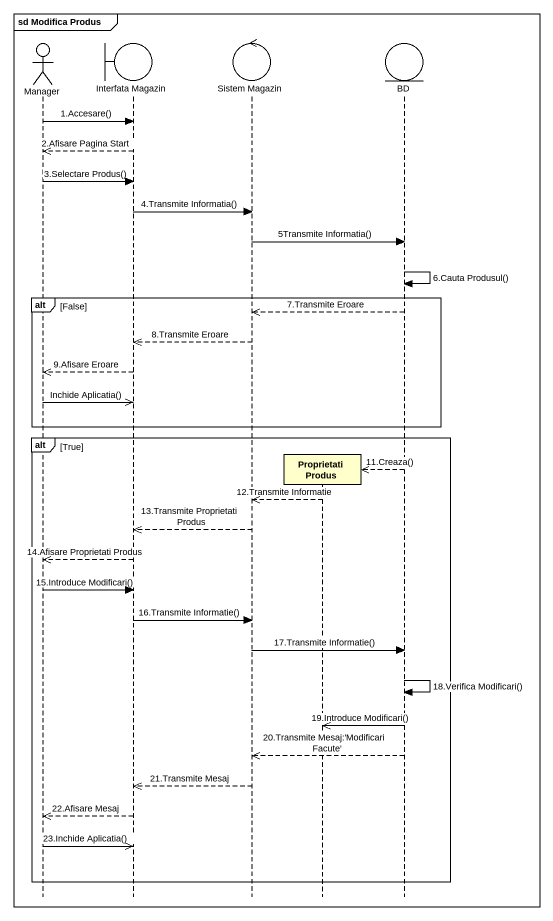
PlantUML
@startuml
mainframe sd Modifica Produs
hide footbox
actor Manager
boundary "Interfata Magazin" as Interfata_Magazin
control "Sistem Magazin" as Sistem_Magazin
participant "Proprietati Produs" as Proprietati_Produs
entity BD

Manager -> Interfata_Magazin : 1.Accesare()
Interfata_Magazin -->> Manager : 2.Afisare Pagina Start
Manager -> Interfata_Magazin : 3.Selectare Produs()
Interfata_Magazin -> Sistem_Magazin : 4.Transmite Informatia()
Sistem_Magazin -> BD : 5Transmite Informatia()
BD -> BD : 6.Cauta Produsul()
alt False
  BD -->> Sistem_Magazin : 7.Transmite Eroare
  Sistem_Magazin -->> Interfata_Magazin : 8.Transmite Eroare
  Interfata_Magazin -->> Manager : 9.Afisare Eroare
  Manager ->> Interfata_Magazin : Inchide Aplicatia()
end
alt True
  BD -->> Proprietati_Produs ** : 11.Creaza()
  Proprietati_Produs -->> Sistem_Magazin : 12.Transmite Informatie
  Sistem_Magazin -->> Interfata_Magazin : 13.Transmite Proprietati Produs
  Interfata_Magazin -->> Manager : 14.Afisare Proprietati Produs
  Manager -> Interfata_Magazin : 15.Introduce Modificari()
  Interfata_Magazin -> Sistem_Magazin : 16.Transmite Informatie()
  Sistem_Magazin -> BD : 17.Transmite Informatie()
  BD -> BD : 18.Verifica Modificari()
  BD ->> Proprietati_Produs : 19.Introduce Modificari()
  BD -->> Sistem_Magazin : 20.Transmite Mesaj:'Modificari Facute'
  Sistem_Magazin -->> Interfata_Magazin : 21.Transmite Mesaj
  Interfata_Magazin -->> Manager : 22.Afisare Mesaj
  Manager ->> Interfata_Magazin : 23.Inchide Aplicatia()
end
@enduml
